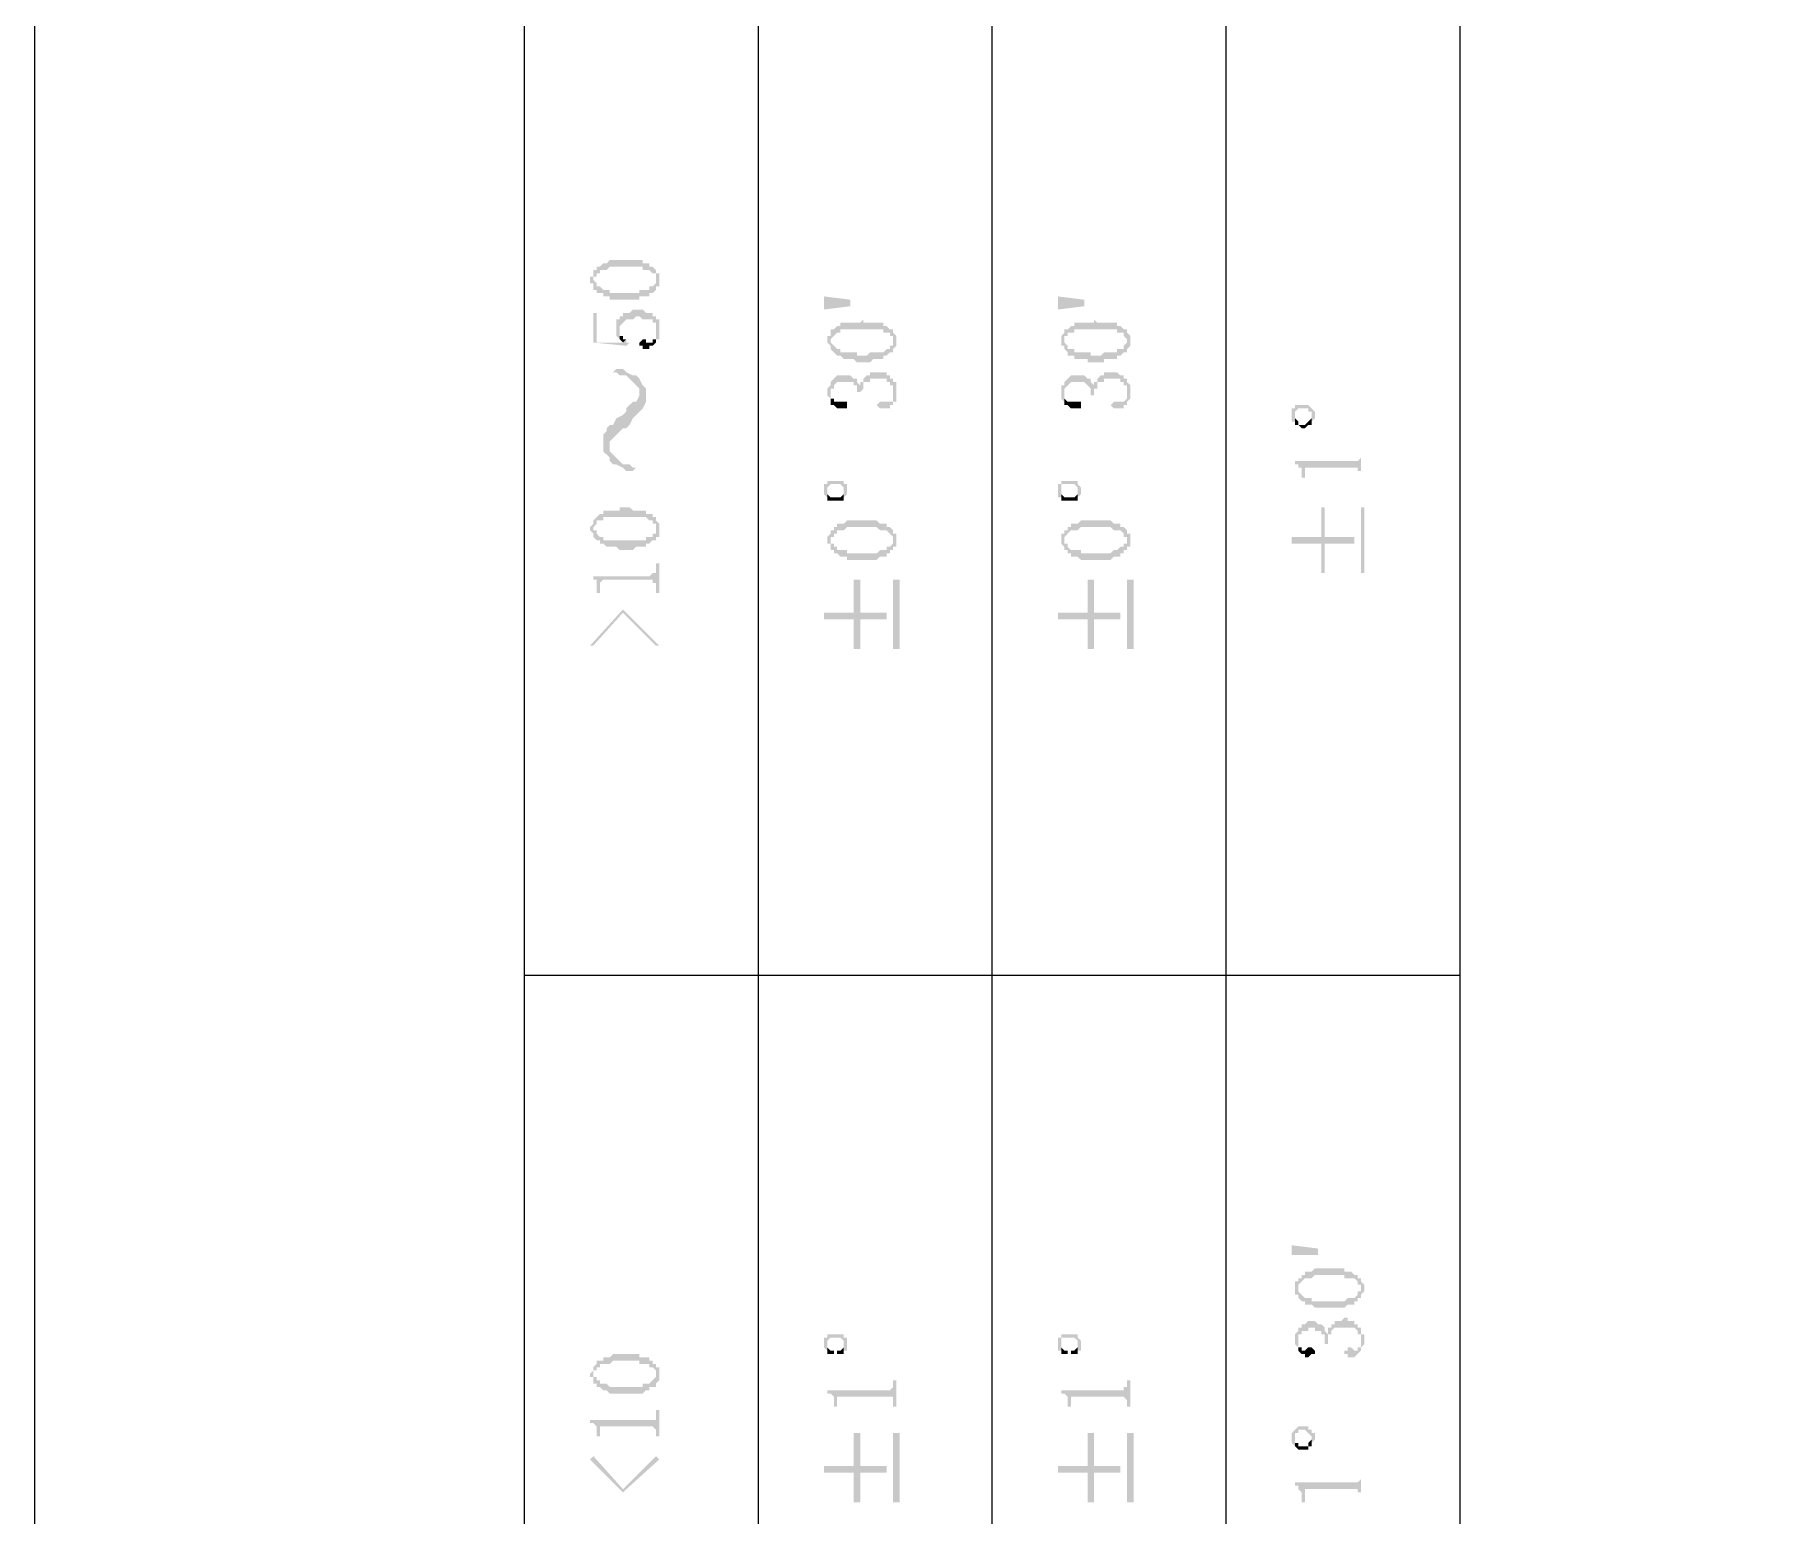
# Model space of a CAD drawing. Header units: inches. Extents: x 3613 to 8393, y -2205 to -794.
# Drawn here: x 7484.47 to 7508.15, y -1314.06 to -1293.78 of the extents above; entities that cross this region are included whole.
import ezdxf

# ---------------------------------------------------------------- set-up
doc = ezdxf.new("R2010")
doc.units = ezdxf.units.IN
doc.header["$MEASUREMENT"] = 0

msp = doc.modelspace()

# ---------------------------------------------------------------- hatches: boundary and pattern name
at = {"transparency": 33554559}
for points in [[(7492.078, -1297.139), (7492.078, -1297.184), (7492.123, -1297.184), (7492.123, -1297.229), (7492.123, -1297.275), (7492.123, -1297.139), (7492.123, -1297.094), (7492.168, -1297.094), (7492.168, -1297.049), (7492.213, -1297.049), (7492.213, -1297.004), (7492.304, -1297.004), (7492.349, -1296.959), (7492.8, -1296.959), (7492.8, -1297.004), (7492.89, -1297.004), (7492.935, -1297.049), (7492.981, -1297.049), (7492.981, -1297.094), (7492.981, -1297.139), (7492.981, -1297.004), (7492.981, -1297.004), (7492.935, -1296.959), (7492.89, -1296.959), (7492.89, -1296.914), (7492.8, -1296.914), (7492.8, -1296.868), (7492.349, -1296.868), (7492.304, -1296.914), (7492.258, -1296.914), (7492.213, -1296.959), (7492.168, -1296.959), (7492.168, -1297.004), (7492.123, -1297.004), (7492.123, -1297.049), (7492.123, -1297.094), (7492.078, -1297.094)], [(7492.123, -1297.275), (7492.168, -1297.275), (7492.168, -1297.32), (7492.258, -1297.32), (7492.258, -1297.365), (7492.349, -1297.365), (7492.349, -1297.41), (7492.755, -1297.41), (7492.755, -1297.365), (7492.89, -1297.365), (7492.89, -1297.32), (7492.935, -1297.32), (7492.981, -1297.275), (7492.981, -1297.229), (7493.026, -1297.229), (7493.026, -1297.184), (7493.026, -1297.139), (7493.026, -1297.094), (7493.026, -1297.049), (7492.981, -1297.049), (7492.981, -1297.004), (7492.981, -1297.139), (7492.981, -1297.184), (7492.981, -1297.184), (7492.935, -1297.229), (7492.89, -1297.229), (7492.89, -1297.275), (7492.755, -1297.275), (7492.755, -1297.32), (7492.349, -1297.32), (7492.349, -1297.275), (7492.258, -1297.275), (7492.213, -1297.229), (7492.168, -1297.229), (7492.168, -1297.184), (7492.168, -1297.184), (7492.123, -1297.139), (7492.123, -1297.139)], [(7495.282, -1297.365), (7495.643, -1297.41), (7495.643, -1297.5), (7495.282, -1297.545)], [(7498.487, -1297.365), (7498.848, -1297.41), (7498.848, -1297.5), (7498.487, -1297.545)], [(7492.123, -1297.591), (7492.123, -1297.997), (7492.574, -1298.042), (7492.619, -1297.997), (7492.574, -1297.997), (7492.574, -1297.952), (7492.529, -1297.997), (7492.168, -1297.997), (7492.168, -1297.591)], [(7492.439, -1297.771), (7492.439, -1297.861), (7492.439, -1297.906), (7492.439, -1297.906), (7492.484, -1297.952), (7492.484, -1297.816), (7492.484, -1297.771), (7492.484, -1297.771), (7492.529, -1297.726), (7492.529, -1297.726), (7492.574, -1297.681), (7492.665, -1297.681), (7492.71, -1297.636), (7492.755, -1297.636), (7492.8, -1297.681), (7492.935, -1297.681), (7492.935, -1297.726), (7492.981, -1297.726), (7492.981, -1297.771), (7492.981, -1297.816), (7492.981, -1297.952), (7493.026, -1297.952), (7493.026, -1297.906), (7493.026, -1297.816), (7493.026, -1297.771), (7493.026, -1297.681), (7492.981, -1297.681), (7492.981, -1297.636), (7492.935, -1297.636), (7492.935, -1297.591), (7492.845, -1297.591), (7492.8, -1297.545), (7492.665, -1297.545), (7492.619, -1297.591), (7492.529, -1297.591), (7492.529, -1297.636), (7492.484, -1297.636), (7492.484, -1297.681), (7492.439, -1297.681), (7492.439, -1297.726)], [(7492.484, -1297.952), (7492.484, -1297.952), (7492.529, -1297.997), (7492.529, -1297.997), (7492.574, -1297.952), (7492.529, -1297.952), (7492.529, -1297.906), (7492.484, -1297.906), (7492.484, -1297.861), (7492.484, -1297.816)], [(7492.755, -1297.997), (7492.755, -1298.042), (7492.8, -1298.042), (7492.8, -1298.087), (7492.89, -1298.087), (7492.89, -1298.042), (7492.935, -1298.042), (7492.981, -1297.997), (7492.981, -1297.816), (7492.981, -1297.906), (7492.981, -1297.952), (7492.935, -1297.952), (7492.935, -1297.997), (7492.845, -1297.997), (7492.845, -1297.952), (7492.8, -1297.952)], [(7495.327, -1297.997), (7495.327, -1297.997), (7495.373, -1298.042), (7495.373, -1298.087), (7495.373, -1297.952), (7495.373, -1297.952), (7495.418, -1297.906), (7495.418, -1297.906), (7495.463, -1297.861), (7495.508, -1297.861), (7495.508, -1297.816), (7496.095, -1297.816), (7496.095, -1297.861), (7496.185, -1297.861), (7496.185, -1297.906), (7496.23, -1297.906), (7496.23, -1297.952), (7496.23, -1297.997), (7496.23, -1297.816), (7496.185, -1297.816), (7496.14, -1297.771), (7496.095, -1297.771), (7496.095, -1297.726), (7495.824, -1297.726), (7495.824, -1297.681), (7495.824, -1297.681), (7495.779, -1297.726), (7495.508, -1297.726), (7495.508, -1297.771), (7495.463, -1297.771), (7495.418, -1297.816), (7495.373, -1297.816), (7495.373, -1297.861), (7495.373, -1297.906), (7495.327, -1297.906), (7495.327, -1297.952)], [(7498.532, -1297.997), (7498.532, -1298.042), (7498.577, -1298.042), (7498.577, -1298.087), (7498.577, -1297.952), (7498.577, -1297.906), (7498.622, -1297.906), (7498.622, -1297.861), (7498.712, -1297.861), (7498.712, -1297.816), (7499.299, -1297.816), (7499.299, -1297.861), (7499.389, -1297.861), (7499.389, -1297.906), (7499.389, -1297.906), (7499.434, -1297.952), (7499.434, -1297.997), (7499.434, -1297.816), (7499.389, -1297.816), (7499.344, -1297.771), (7499.299, -1297.771), (7499.299, -1297.726), (7499.028, -1297.726), (7498.983, -1297.681), (7498.983, -1297.726), (7498.712, -1297.726), (7498.712, -1297.771), (7498.667, -1297.771), (7498.622, -1297.816), (7498.577, -1297.816), (7498.577, -1297.861), (7498.577, -1297.861), (7498.532, -1297.906), (7498.532, -1297.952)], [(7495.373, -1298.087), (7495.418, -1298.132), (7495.418, -1298.132), (7495.463, -1298.177), (7495.508, -1298.177), (7495.553, -1298.222), (7495.688, -1298.222), (7495.734, -1298.268), (7495.914, -1298.268), (7495.959, -1298.222), (7496.095, -1298.222), (7496.095, -1298.177), (7496.14, -1298.177), (7496.185, -1298.132), (7496.23, -1298.132), (7496.23, -1298.087), (7496.23, -1298.087), (7496.275, -1298.042), (7496.275, -1297.997), (7496.275, -1297.952), (7496.275, -1297.906), (7496.275, -1297.906), (7496.23, -1297.861), (7496.23, -1297.997), (7496.23, -1298.042), (7496.185, -1298.042), (7496.185, -1298.087), (7496.14, -1298.087), (7496.095, -1298.132), (7495.914, -1298.132), (7495.869, -1298.177), (7495.734, -1298.177), (7495.734, -1298.132), (7495.508, -1298.132), (7495.508, -1298.087), (7495.463, -1298.087), (7495.418, -1298.042), (7495.418, -1298.042), (7495.373, -1297.997), (7495.373, -1297.997)], [(7498.577, -1298.087), (7498.622, -1298.132), (7498.622, -1298.177), (7498.712, -1298.177), (7498.712, -1298.222), (7498.893, -1298.222), (7498.893, -1298.268), (7499.118, -1298.268), (7499.118, -1298.222), (7499.299, -1298.222), (7499.299, -1298.177), (7499.344, -1298.177), (7499.389, -1298.132), (7499.434, -1298.132), (7499.434, -1298.087), (7499.434, -1298.087), (7499.48, -1298.042), (7499.48, -1297.997), (7499.48, -1297.952), (7499.48, -1297.906), (7499.48, -1297.906), (7499.434, -1297.861), (7499.434, -1297.997), (7499.434, -1297.997), (7499.389, -1298.042), (7499.389, -1298.087), (7499.299, -1298.087), (7499.299, -1298.132), (7499.118, -1298.132), (7499.073, -1298.177), (7498.938, -1298.177), (7498.938, -1298.132), (7498.712, -1298.132), (7498.712, -1298.087), (7498.622, -1298.087), (7498.622, -1298.042), (7498.622, -1298.042), (7498.577, -1297.997), (7498.577, -1297.997)], [(7492.394, -1298.403), (7492.439, -1298.403), (7492.484, -1298.448), (7492.574, -1298.448), (7492.619, -1298.493), (7492.665, -1298.538), (7492.665, -1298.538), (7492.71, -1298.583), (7492.755, -1298.629), (7492.755, -1298.945), (7492.755, -1298.945), (7492.8, -1298.899), (7492.845, -1298.809), (7492.845, -1298.629), (7492.8, -1298.583), (7492.755, -1298.493), (7492.755, -1298.493), (7492.71, -1298.448), (7492.665, -1298.448), (7492.574, -1298.403), (7492.529, -1298.358), (7492.439, -1298.358)], [(7495.327, -1298.674), (7495.327, -1298.719), (7495.327, -1298.719), (7495.373, -1298.764), (7495.373, -1298.809), (7495.373, -1298.674), (7495.373, -1298.629), (7495.418, -1298.629), (7495.418, -1298.583), (7495.418, -1298.583), (7495.463, -1298.538), (7495.688, -1298.538), (7495.688, -1298.583), (7495.734, -1298.583), (7495.734, -1298.629), (7495.734, -1298.674), (7495.779, -1298.674), (7495.779, -1298.719), (7495.779, -1298.674), (7495.824, -1298.629), (7495.824, -1298.583), (7495.824, -1298.538), (7495.914, -1298.538), (7495.914, -1298.493), (7496.14, -1298.493), (7496.14, -1298.538), (7496.185, -1298.538), (7496.185, -1298.583), (7496.23, -1298.583), (7496.23, -1298.629), (7496.23, -1298.674), (7496.23, -1298.493), (7496.185, -1298.493), (7496.185, -1298.448), (7496.14, -1298.448), (7496.14, -1298.403), (7495.914, -1298.403), (7495.914, -1298.448), (7495.869, -1298.448), (7495.824, -1298.493), (7495.824, -1298.538), (7495.779, -1298.538), (7495.779, -1298.583), (7495.779, -1298.583), (7495.734, -1298.538), (7495.734, -1298.493), (7495.688, -1298.493), (7495.643, -1298.448), (7495.463, -1298.448), (7495.418, -1298.493), (7495.418, -1298.493), (7495.373, -1298.538), (7495.373, -1298.583), (7495.373, -1298.583), (7495.327, -1298.629), (7495.327, -1298.629)], [(7496.004, -1298.854), (7496.004, -1298.854), (7496.05, -1298.899), (7496.185, -1298.899), (7496.185, -1298.854), (7496.23, -1298.854), (7496.23, -1298.809), (7496.275, -1298.809), (7496.275, -1298.719), (7496.275, -1298.674), (7496.275, -1298.629), (7496.275, -1298.538), (7496.23, -1298.538), (7496.23, -1298.719), (7496.23, -1298.764), (7496.23, -1298.809), (7496.05, -1298.809)], [(7498.532, -1298.674), (7498.532, -1298.719), (7498.532, -1298.764), (7498.577, -1298.809), (7498.577, -1298.674), (7498.577, -1298.629), (7498.577, -1298.629), (7498.622, -1298.583), (7498.622, -1298.583), (7498.667, -1298.538), (7498.848, -1298.538), (7498.893, -1298.583), (7498.893, -1298.583), (7498.938, -1298.629), (7498.938, -1298.674), (7498.938, -1298.719), (7498.983, -1298.719), (7498.983, -1298.629), (7499.028, -1298.629), (7499.028, -1298.583), (7499.028, -1298.538), (7499.118, -1298.538), (7499.118, -1298.493), (7499.344, -1298.493), (7499.344, -1298.538), (7499.389, -1298.538), (7499.389, -1298.583), (7499.434, -1298.583), (7499.434, -1298.629), (7499.434, -1298.674), (7499.434, -1298.493), (7499.389, -1298.493), (7499.389, -1298.448), (7499.344, -1298.448), (7499.299, -1298.403), (7499.118, -1298.403), (7499.118, -1298.448), (7499.073, -1298.448), (7499.028, -1298.493), (7499.028, -1298.538), (7498.983, -1298.538), (7498.983, -1298.583), (7498.983, -1298.583), (7498.938, -1298.538), (7498.938, -1298.493), (7498.893, -1298.493), (7498.848, -1298.448), (7498.667, -1298.448), (7498.622, -1298.493), (7498.622, -1298.493), (7498.577, -1298.538), (7498.577, -1298.583), (7498.532, -1298.583), (7498.532, -1298.629), (7498.532, -1298.629)], [(7499.209, -1298.854), (7499.209, -1298.854), (7499.254, -1298.899), (7499.389, -1298.899), (7499.389, -1298.854), (7499.434, -1298.854), (7499.434, -1298.809), (7499.434, -1298.809), (7499.48, -1298.764), (7499.48, -1298.719), (7499.48, -1298.674), (7499.48, -1298.629), (7499.48, -1298.583), (7499.434, -1298.538), (7499.434, -1298.719), (7499.434, -1298.764), (7499.434, -1298.764), (7499.389, -1298.809), (7499.254, -1298.809)], [(7492.258, -1299.396), (7492.258, -1299.486), (7492.304, -1299.531), (7492.349, -1299.576), (7492.349, -1299.351), (7492.394, -1299.306), (7492.439, -1299.26), (7492.484, -1299.215), (7492.529, -1299.17), (7492.574, -1299.17), (7492.619, -1299.125), (7492.665, -1299.035), (7492.665, -1299.035), (7492.71, -1298.99), (7492.755, -1298.945), (7492.755, -1298.674), (7492.755, -1298.719), (7492.71, -1298.809), (7492.665, -1298.809), (7492.619, -1298.854), (7492.574, -1298.899), (7492.574, -1298.945), (7492.529, -1298.99), (7492.439, -1299.035), (7492.439, -1299.035), (7492.394, -1299.125), (7492.349, -1299.125), (7492.304, -1299.17), (7492.304, -1299.215), (7492.258, -1299.26), (7492.258, -1299.306)], [(7495.373, -1298.809), (7495.373, -1298.854), (7495.418, -1298.854), (7495.463, -1298.899), (7495.598, -1298.899), (7495.598, -1298.854), (7495.598, -1298.809), (7495.418, -1298.809), (7495.418, -1298.764), (7495.373, -1298.764), (7495.373, -1298.674)], [(7498.577, -1298.809), (7498.577, -1298.854), (7498.622, -1298.854), (7498.667, -1298.899), (7498.803, -1298.899), (7498.803, -1298.854), (7498.803, -1298.809), (7498.622, -1298.809), (7498.577, -1298.764), (7498.577, -1298.674)], [(7501.691, -1298.99), (7501.691, -1299.035), (7501.691, -1299.08), (7501.736, -1299.08), (7501.736, -1298.99), (7501.736, -1298.945), (7501.736, -1298.945), (7501.781, -1298.899), (7501.917, -1298.899), (7501.917, -1298.945), (7501.962, -1298.945), (7501.962, -1299.125), (7501.962, -1299.08), (7501.962, -1299.08), (7502.007, -1299.035), (7502.007, -1298.99), (7502.007, -1298.945), (7501.962, -1298.899), (7501.962, -1298.899), (7501.917, -1298.854), (7501.736, -1298.854), (7501.736, -1298.899), (7501.691, -1298.899), (7501.691, -1298.945), (7501.691, -1298.945)], [(7501.736, -1299.08), (7501.736, -1299.125), (7501.781, -1299.125), (7501.826, -1299.17), (7501.872, -1299.17), (7501.917, -1299.125), (7501.962, -1299.125), (7501.962, -1298.99), (7501.962, -1299.035), (7501.962, -1299.035), (7501.917, -1299.08), (7501.917, -1299.08), (7501.872, -1299.125), (7501.781, -1299.125), (7501.781, -1299.08), (7501.781, -1299.08), (7501.736, -1299.035), (7501.736, -1298.99), (7501.736, -1298.99)], [(7492.349, -1299.576), (7492.349, -1299.621), (7492.394, -1299.667), (7492.439, -1299.667), (7492.529, -1299.712), (7492.574, -1299.757), (7492.665, -1299.757), (7492.71, -1299.712), (7492.665, -1299.712), (7492.619, -1299.667), (7492.529, -1299.667), (7492.484, -1299.621), (7492.439, -1299.576), (7492.439, -1299.576), (7492.394, -1299.531), (7492.349, -1299.486), (7492.349, -1299.441)], [(7501.736, -1299.621), (7501.736, -1299.667), (7501.781, -1299.667), (7501.781, -1299.712), (7501.826, -1299.712), (7501.826, -1299.802), (7501.826, -1299.847), (7501.872, -1299.847), (7501.872, -1299.757), (7501.872, -1299.712), (7502.594, -1299.712), (7502.594, -1299.757), (7502.639, -1299.757), (7502.639, -1299.802), (7502.639, -1299.847), (7502.639, -1299.486), (7502.639, -1299.531), (7502.639, -1299.576), (7502.594, -1299.621), (7502.549, -1299.621)], [(7495.282, -1300.028), (7495.282, -1300.073), (7495.282, -1300.073), (7495.327, -1300.118), (7495.327, -1299.983), (7495.327, -1299.983), (7495.373, -1299.937), (7495.508, -1299.937), (7495.553, -1299.983), (7495.553, -1300.118), (7495.553, -1300.118), (7495.598, -1300.073), (7495.598, -1300.028), (7495.598, -1299.983), (7495.598, -1299.937), (7495.553, -1299.937), (7495.553, -1299.892), (7495.327, -1299.892), (7495.327, -1299.937), (7495.282, -1299.937), (7495.282, -1299.983), (7495.282, -1299.983)], [(7498.487, -1300.028), (7498.487, -1300.073), (7498.487, -1300.118), (7498.532, -1300.118), (7498.532, -1299.983), (7498.532, -1299.937), (7498.712, -1299.937), (7498.757, -1299.983), (7498.757, -1300.118), (7498.757, -1300.118), (7498.803, -1300.073), (7498.803, -1300.028), (7498.803, -1299.983), (7498.803, -1299.983), (7498.757, -1299.937), (7498.757, -1299.892), (7498.532, -1299.892), (7498.532, -1299.937), (7498.487, -1299.937), (7498.487, -1299.983), (7498.487, -1299.983)], [(7495.327, -1300.118), (7495.327, -1300.163), (7495.553, -1300.163), (7495.553, -1300.028), (7495.553, -1300.073), (7495.553, -1300.073), (7495.508, -1300.118), (7495.373, -1300.118), (7495.327, -1300.073), (7495.327, -1300.028), (7495.327, -1300.028)], [(7498.532, -1300.118), (7498.532, -1300.163), (7498.757, -1300.163), (7498.757, -1300.028), (7498.757, -1300.073), (7498.757, -1300.073), (7498.712, -1300.118), (7498.577, -1300.118), (7498.532, -1300.073), (7498.532, -1300.028), (7498.532, -1300.028)], [(7492.078, -1300.524), (7492.078, -1300.569), (7492.078, -1300.569), (7492.123, -1300.614), (7492.123, -1300.66), (7492.123, -1300.524), (7492.123, -1300.524), (7492.168, -1300.479), (7492.168, -1300.434), (7492.258, -1300.434), (7492.258, -1300.389), (7492.845, -1300.389), (7492.89, -1300.434), (7492.935, -1300.434), (7492.935, -1300.479), (7492.981, -1300.479), (7492.981, -1300.524), (7492.981, -1300.389), (7492.935, -1300.389), (7492.935, -1300.344), (7492.845, -1300.344), (7492.845, -1300.298), (7492.665, -1300.298), (7492.619, -1300.253), (7492.484, -1300.253), (7492.484, -1300.298), (7492.258, -1300.298), (7492.258, -1300.344), (7492.213, -1300.344), (7492.168, -1300.389), (7492.168, -1300.389), (7492.123, -1300.434), (7492.123, -1300.479), (7492.123, -1300.479)], [(7492.123, -1300.66), (7492.168, -1300.705), (7492.213, -1300.705), (7492.213, -1300.75), (7492.258, -1300.75), (7492.304, -1300.795), (7492.439, -1300.795), (7492.484, -1300.84), (7492.665, -1300.84), (7492.71, -1300.795), (7492.845, -1300.795), (7492.845, -1300.75), (7492.89, -1300.75), (7492.935, -1300.705), (7492.981, -1300.705), (7492.981, -1300.66), (7493.026, -1300.66), (7493.026, -1300.614), (7493.026, -1300.524), (7493.026, -1300.479), (7493.026, -1300.479), (7492.981, -1300.434), (7492.981, -1300.569), (7492.981, -1300.614), (7492.935, -1300.614), (7492.935, -1300.66), (7492.845, -1300.66), (7492.845, -1300.705), (7492.258, -1300.705), (7492.258, -1300.66), (7492.213, -1300.66), (7492.168, -1300.614), (7492.168, -1300.569), (7492.123, -1300.569), (7492.123, -1300.524)], [(7495.327, -1300.705), (7495.327, -1300.75), (7495.373, -1300.75), (7495.373, -1300.795), (7495.373, -1300.84), (7495.373, -1300.705), (7495.373, -1300.66), (7495.418, -1300.66), (7495.418, -1300.614), (7495.463, -1300.614), (7495.463, -1300.569), (7495.553, -1300.569), (7495.598, -1300.524), (7496.004, -1300.524), (7496.05, -1300.569), (7496.14, -1300.569), (7496.185, -1300.614), (7496.185, -1300.614), (7496.23, -1300.66), (7496.23, -1300.705), (7496.23, -1300.569), (7496.23, -1300.569), (7496.185, -1300.524), (7496.14, -1300.524), (7496.14, -1300.479), (7496.05, -1300.479), (7496.004, -1300.434), (7495.598, -1300.434), (7495.553, -1300.479), (7495.463, -1300.479), (7495.463, -1300.524), (7495.418, -1300.524), (7495.418, -1300.569), (7495.373, -1300.569), (7495.373, -1300.614), (7495.373, -1300.614), (7495.327, -1300.66), (7495.327, -1300.66)], [(7498.532, -1300.705), (7498.532, -1300.75), (7498.532, -1300.75), (7498.577, -1300.795), (7498.577, -1300.84), (7498.577, -1300.705), (7498.577, -1300.66), (7498.577, -1300.66), (7498.622, -1300.614), (7498.622, -1300.614), (7498.667, -1300.569), (7498.757, -1300.569), (7498.803, -1300.524), (7499.209, -1300.524), (7499.254, -1300.569), (7499.344, -1300.569), (7499.389, -1300.614), (7499.389, -1300.66), (7499.434, -1300.66), (7499.434, -1300.705), (7499.434, -1300.569), (7499.434, -1300.569), (7499.389, -1300.524), (7499.344, -1300.524), (7499.344, -1300.479), (7499.254, -1300.479), (7499.209, -1300.434), (7498.803, -1300.434), (7498.757, -1300.479), (7498.667, -1300.479), (7498.667, -1300.524), (7498.622, -1300.524), (7498.622, -1300.569), (7498.577, -1300.569), (7498.577, -1300.614), (7498.532, -1300.614), (7498.532, -1300.66), (7498.532, -1300.66)], [(7501.691, -1300.66), (7501.691, -1300.75), (7502.097, -1300.75), (7502.097, -1301.156), (7502.142, -1301.156), (7502.142, -1300.75), (7502.549, -1300.75), (7502.549, -1300.66), (7502.142, -1300.66), (7502.142, -1300.253), (7502.097, -1300.253), (7502.097, -1300.66)], [(7502.684, -1301.156), (7502.684, -1300.253), (7502.639, -1300.253), (7502.639, -1301.156)], [(7495.373, -1300.84), (7495.418, -1300.84), (7495.418, -1300.885), (7495.463, -1300.885), (7495.508, -1300.93), (7495.598, -1300.93), (7495.598, -1300.975), (7496.004, -1300.975), (7496.05, -1300.93), (7496.14, -1300.93), (7496.14, -1300.885), (7496.185, -1300.885), (7496.185, -1300.84), (7496.23, -1300.84), (7496.23, -1300.795), (7496.275, -1300.795), (7496.275, -1300.75), (7496.275, -1300.705), (7496.275, -1300.66), (7496.275, -1300.614), (7496.23, -1300.614), (7496.23, -1300.569), (7496.23, -1300.705), (7496.23, -1300.75), (7496.23, -1300.75), (7496.185, -1300.795), (7496.14, -1300.795), (7496.14, -1300.84), (7496.05, -1300.84), (7496.004, -1300.885), (7495.598, -1300.885), (7495.598, -1300.84), (7495.463, -1300.84), (7495.463, -1300.795), (7495.418, -1300.795), (7495.418, -1300.75), (7495.373, -1300.75), (7495.373, -1300.705), (7495.373, -1300.705)], [(7498.577, -1300.84), (7498.622, -1300.84), (7498.622, -1300.885), (7498.667, -1300.885), (7498.667, -1300.93), (7498.757, -1300.93), (7498.803, -1300.975), (7499.209, -1300.975), (7499.254, -1300.93), (7499.344, -1300.93), (7499.344, -1300.885), (7499.389, -1300.885), (7499.389, -1300.84), (7499.434, -1300.84), (7499.434, -1300.795), (7499.48, -1300.795), (7499.48, -1300.75), (7499.48, -1300.705), (7499.48, -1300.66), (7499.48, -1300.614), (7499.434, -1300.614), (7499.434, -1300.569), (7499.434, -1300.705), (7499.434, -1300.75), (7499.389, -1300.75), (7499.389, -1300.795), (7499.344, -1300.795), (7499.299, -1300.84), (7499.254, -1300.84), (7499.209, -1300.885), (7498.803, -1300.885), (7498.803, -1300.84), (7498.667, -1300.84), (7498.622, -1300.795), (7498.622, -1300.75), (7498.577, -1300.75), (7498.577, -1300.705), (7498.577, -1300.705)], [(7492.078, -1301.201), (7492.123, -1301.201), (7492.123, -1301.246), (7492.168, -1301.246), (7492.168, -1301.291), (7492.168, -1301.427), (7492.213, -1301.427), (7492.213, -1301.291), (7492.213, -1301.291), (7492.258, -1301.246), (7492.935, -1301.246), (7492.935, -1301.291), (7492.981, -1301.291), (7492.981, -1301.427), (7493.026, -1301.427), (7493.026, -1301.021), (7492.981, -1301.021), (7492.981, -1301.111), (7492.981, -1301.156), (7492.935, -1301.156), (7492.89, -1301.201)], [(7495.282, -1301.698), (7495.282, -1301.788), (7495.688, -1301.788), (7495.688, -1302.194), (7495.779, -1302.194), (7495.779, -1301.788), (7496.14, -1301.788), (7496.14, -1301.698), (7495.779, -1301.698), (7495.779, -1301.246), (7495.688, -1301.246), (7495.688, -1301.698)], [(7496.32, -1302.194), (7496.32, -1301.246), (7496.23, -1301.246), (7496.23, -1302.194)], [(7498.487, -1301.698), (7498.487, -1301.788), (7498.893, -1301.788), (7498.893, -1302.194), (7498.983, -1302.194), (7498.983, -1301.788), (7499.344, -1301.788), (7499.344, -1301.698), (7498.983, -1301.698), (7498.983, -1301.246), (7498.893, -1301.246), (7498.893, -1301.698)], [(7499.525, -1302.194), (7499.525, -1301.246), (7499.434, -1301.246), (7499.434, -1302.194)], [(7492.078, -1302.149), (7492.123, -1302.149), (7492.529, -1301.698), (7492.981, -1302.149), (7493.026, -1302.149), (7492.529, -1301.652)], [(7501.691, -1310.363), (7502.052, -1310.408), (7502.052, -1310.498), (7501.691, -1310.498)], [(7501.736, -1310.95), (7501.736, -1310.995), (7501.736, -1311.04), (7501.781, -1311.04), (7501.781, -1311.085), (7501.781, -1310.95), (7501.781, -1310.905), (7501.781, -1310.905), (7501.826, -1310.859), (7501.826, -1310.859), (7501.872, -1310.814), (7501.962, -1310.814), (7502.007, -1310.769), (7502.413, -1310.769), (7502.413, -1310.814), (7502.549, -1310.814), (7502.594, -1310.859), (7502.594, -1310.905), (7502.639, -1310.905), (7502.639, -1310.95), (7502.639, -1310.814), (7502.594, -1310.814), (7502.594, -1310.769), (7502.549, -1310.769), (7502.503, -1310.724), (7502.413, -1310.724), (7502.413, -1310.679), (7502.007, -1310.679), (7501.962, -1310.724), (7501.872, -1310.724), (7501.872, -1310.769), (7501.826, -1310.769), (7501.826, -1310.814), (7501.781, -1310.814), (7501.781, -1310.859), (7501.736, -1310.859), (7501.736, -1310.905), (7501.736, -1310.905)], [(7501.781, -1311.085), (7501.781, -1311.085), (7501.826, -1311.13), (7501.872, -1311.13), (7501.872, -1311.175), (7501.962, -1311.175), (7502.007, -1311.22), (7502.413, -1311.22), (7502.458, -1311.175), (7502.549, -1311.175), (7502.549, -1311.13), (7502.594, -1311.13), (7502.594, -1311.085), (7502.639, -1311.085), (7502.639, -1311.04), (7502.639, -1311.04), (7502.684, -1310.995), (7502.684, -1310.95), (7502.684, -1310.905), (7502.684, -1310.905), (7502.639, -1310.859), (7502.639, -1310.814), (7502.639, -1310.95), (7502.639, -1310.995), (7502.594, -1310.995), (7502.594, -1311.04), (7502.594, -1311.04), (7502.549, -1311.085), (7502.458, -1311.085), (7502.413, -1311.13), (7501.962, -1311.13), (7501.962, -1311.085), (7501.872, -1311.085), (7501.826, -1311.04), (7501.826, -1311.04), (7501.781, -1310.995), (7501.781, -1310.95), (7501.781, -1310.95)], [(7501.736, -1311.627), (7501.736, -1311.672), (7501.736, -1311.717), (7501.736, -1311.717), (7501.781, -1311.762), (7501.781, -1311.672), (7501.781, -1311.627), (7501.781, -1311.582), (7501.826, -1311.582), (7501.826, -1311.536), (7501.917, -1311.536), (7501.917, -1311.491), (7502.007, -1311.491), (7502.007, -1311.536), (7502.097, -1311.536), (7502.097, -1311.582), (7502.142, -1311.582), (7502.142, -1311.672), (7502.142, -1311.717), (7502.187, -1311.717), (7502.187, -1311.672), (7502.187, -1311.582), (7502.233, -1311.582), (7502.233, -1311.536), (7502.233, -1311.536), (7502.278, -1311.491), (7502.549, -1311.491), (7502.594, -1311.536), (7502.594, -1311.582), (7502.639, -1311.582), (7502.639, -1311.627), (7502.639, -1311.672), (7502.639, -1311.491), (7502.594, -1311.491), (7502.594, -1311.446), (7502.549, -1311.446), (7502.549, -1311.401), (7502.458, -1311.401), (7502.458, -1311.356), (7502.413, -1311.356), (7502.368, -1311.401), (7502.278, -1311.401), (7502.278, -1311.446), (7502.233, -1311.446), (7502.233, -1311.491), (7502.187, -1311.491), (7502.187, -1311.536), (7502.187, -1311.582), (7502.142, -1311.536), (7502.142, -1311.491), (7502.142, -1311.491), (7502.097, -1311.446), (7502.052, -1311.446), (7502.007, -1311.401), (7501.917, -1311.401), (7501.872, -1311.446), (7501.826, -1311.446), (7501.826, -1311.491), (7501.781, -1311.491), (7501.781, -1311.536), (7501.781, -1311.536), (7501.736, -1311.582)], [(7495.282, -1311.717), (7495.282, -1311.762), (7495.282, -1311.762), (7495.327, -1311.807), (7495.327, -1311.672), (7495.327, -1311.672), (7495.373, -1311.627), (7495.508, -1311.627), (7495.553, -1311.672), (7495.553, -1311.807), (7495.598, -1311.807), (7495.598, -1311.717), (7495.598, -1311.672), (7495.598, -1311.627), (7495.553, -1311.627), (7495.553, -1311.582), (7495.327, -1311.582), (7495.327, -1311.627), (7495.282, -1311.627), (7495.282, -1311.672), (7495.282, -1311.672)], [(7498.487, -1311.717), (7498.487, -1311.762), (7498.487, -1311.807), (7498.532, -1311.807), (7498.532, -1311.672), (7498.532, -1311.627), (7498.712, -1311.627), (7498.757, -1311.672), (7498.757, -1311.807), (7498.803, -1311.807), (7498.803, -1311.717), (7498.803, -1311.672), (7498.803, -1311.672), (7498.757, -1311.627), (7498.757, -1311.582), (7498.532, -1311.582), (7498.532, -1311.627), (7498.487, -1311.627), (7498.487, -1311.672), (7498.487, -1311.672)], [(7502.413, -1311.852), (7502.458, -1311.852), (7502.458, -1311.897), (7502.549, -1311.897), (7502.594, -1311.852), (7502.594, -1311.852), (7502.639, -1311.807), (7502.639, -1311.762), (7502.639, -1311.762), (7502.684, -1311.717), (7502.684, -1311.672), (7502.684, -1311.627), (7502.684, -1311.582), (7502.639, -1311.582), (7502.639, -1311.491), (7502.639, -1311.672), (7502.639, -1311.717), (7502.639, -1311.762), (7502.594, -1311.762), (7502.594, -1311.807), (7502.549, -1311.807), (7502.503, -1311.762), (7502.458, -1311.762), (7502.458, -1311.807), (7502.413, -1311.807)], [(7495.327, -1311.807), (7495.327, -1311.852), (7495.553, -1311.852), (7495.553, -1311.717), (7495.553, -1311.762), (7495.553, -1311.762), (7495.508, -1311.807), (7495.463, -1311.807), (7495.463, -1311.852), (7495.418, -1311.852), (7495.418, -1311.807), (7495.373, -1311.807), (7495.327, -1311.762), (7495.327, -1311.717), (7495.327, -1311.717)], [(7498.532, -1311.807), (7498.532, -1311.852), (7498.757, -1311.852), (7498.757, -1311.717), (7498.757, -1311.762), (7498.757, -1311.762), (7498.712, -1311.807), (7498.667, -1311.807), (7498.667, -1311.852), (7498.622, -1311.852), (7498.622, -1311.807), (7498.577, -1311.807), (7498.532, -1311.762), (7498.532, -1311.717), (7498.532, -1311.717)], [(7501.781, -1311.762), (7501.781, -1311.807), (7501.781, -1311.807), (7501.826, -1311.852), (7501.872, -1311.852), (7501.872, -1311.897), (7501.917, -1311.897), (7501.962, -1311.852), (7502.007, -1311.852), (7502.007, -1311.807), (7502.007, -1311.807), (7501.962, -1311.762), (7501.917, -1311.762), (7501.872, -1311.807), (7501.826, -1311.807), (7501.826, -1311.762), (7501.781, -1311.762), (7501.781, -1311.717), (7501.781, -1311.672)], [(7492.078, -1312.123), (7492.078, -1312.168), (7492.123, -1312.168), (7492.123, -1312.213), (7492.123, -1312.258), (7492.123, -1312.123), (7492.123, -1312.078), (7492.168, -1312.078), (7492.168, -1312.033), (7492.213, -1312.033), (7492.213, -1311.988), (7492.349, -1311.988), (7492.394, -1311.943), (7492.755, -1311.943), (7492.755, -1311.988), (7492.89, -1311.988), (7492.89, -1312.033), (7492.935, -1312.033), (7492.981, -1312.078), (7492.981, -1312.123), (7492.981, -1311.988), (7492.935, -1311.988), (7492.935, -1311.943), (7492.89, -1311.943), (7492.89, -1311.897), (7492.755, -1311.897), (7492.755, -1311.852), (7492.394, -1311.852), (7492.349, -1311.897), (7492.258, -1311.897), (7492.258, -1311.943), (7492.168, -1311.943), (7492.168, -1311.988), (7492.168, -1311.988), (7492.123, -1312.033), (7492.123, -1312.078), (7492.123, -1312.078)], [(7492.123, -1312.258), (7492.168, -1312.258), (7492.168, -1312.304), (7492.213, -1312.304), (7492.258, -1312.349), (7492.304, -1312.349), (7492.349, -1312.394), (7492.8, -1312.394), (7492.845, -1312.349), (7492.89, -1312.349), (7492.89, -1312.304), (7492.981, -1312.304), (7492.981, -1312.258), (7492.981, -1312.258), (7493.026, -1312.213), (7493.026, -1312.168), (7493.026, -1312.123), (7493.026, -1312.078), (7493.026, -1312.033), (7492.981, -1312.033), (7492.981, -1311.988), (7492.981, -1312.168), (7492.981, -1312.168), (7492.935, -1312.213), (7492.935, -1312.213), (7492.89, -1312.258), (7492.8, -1312.258), (7492.8, -1312.304), (7492.349, -1312.304), (7492.304, -1312.258), (7492.213, -1312.258), (7492.213, -1312.213), (7492.168, -1312.213), (7492.168, -1312.168), (7492.123, -1312.168), (7492.123, -1312.123)], [(7495.327, -1312.349), (7495.327, -1312.394), (7495.373, -1312.394), (7495.418, -1312.439), (7495.418, -1312.484), (7495.418, -1312.574), (7495.463, -1312.574), (7495.463, -1312.484), (7495.463, -1312.439), (7496.23, -1312.439), (7496.23, -1312.484), (7496.23, -1312.574), (7496.275, -1312.574), (7496.275, -1312.213), (7496.23, -1312.213), (7496.23, -1312.258), (7496.23, -1312.304), (7496.23, -1312.304), (7496.185, -1312.349), (7496.14, -1312.349)], [(7498.532, -1312.349), (7498.532, -1312.394), (7498.577, -1312.394), (7498.622, -1312.439), (7498.622, -1312.484), (7498.622, -1312.574), (7498.667, -1312.574), (7498.667, -1312.484), (7498.667, -1312.439), (7499.389, -1312.439), (7499.434, -1312.484), (7499.434, -1312.574), (7499.48, -1312.574), (7499.48, -1312.213), (7499.434, -1312.213), (7499.434, -1312.258), (7499.434, -1312.304), (7499.389, -1312.304), (7499.389, -1312.349), (7499.344, -1312.349)], [(7492.078, -1312.755), (7492.078, -1312.8), (7492.123, -1312.8), (7492.168, -1312.845), (7492.168, -1312.935), (7492.168, -1312.981), (7492.213, -1312.981), (7492.213, -1312.89), (7492.213, -1312.845), (7492.935, -1312.845), (7492.981, -1312.89), (7492.981, -1312.935), (7492.981, -1312.981), (7493.026, -1312.981), (7493.026, -1312.62), (7492.981, -1312.62), (7492.981, -1312.71), (7492.981, -1312.755), (7492.89, -1312.755)], [(7495.282, -1313.387), (7495.282, -1313.477), (7495.688, -1313.477), (7495.688, -1313.883), (7495.779, -1313.883), (7495.779, -1313.477), (7496.14, -1313.477), (7496.14, -1313.387), (7495.779, -1313.387), (7495.779, -1312.935), (7495.688, -1312.935), (7495.688, -1313.387)], [(7496.32, -1313.883), (7496.32, -1312.935), (7496.23, -1312.935), (7496.23, -1313.883)], [(7498.487, -1313.387), (7498.487, -1313.477), (7498.893, -1313.477), (7498.893, -1313.883), (7498.983, -1313.883), (7498.983, -1313.477), (7499.344, -1313.477), (7499.344, -1313.387), (7498.983, -1313.387), (7498.983, -1312.935), (7498.893, -1312.935), (7498.893, -1313.387)], [(7499.525, -1313.883), (7499.525, -1312.935), (7499.434, -1312.935), (7499.434, -1313.883)], [(7501.691, -1312.981), (7501.691, -1313.026), (7501.691, -1313.071), (7501.691, -1313.071), (7501.736, -1313.116), (7501.736, -1312.935), (7501.781, -1312.935), (7501.781, -1312.89), (7501.872, -1312.89), (7501.917, -1312.935), (7501.917, -1312.935), (7501.962, -1312.981), (7501.962, -1313.116), (7501.962, -1313.071), (7501.962, -1313.071), (7502.007, -1313.026), (7502.007, -1312.981), (7502.007, -1312.935), (7501.962, -1312.935), (7501.962, -1312.89), (7501.917, -1312.89), (7501.917, -1312.845), (7501.781, -1312.845), (7501.736, -1312.89), (7501.736, -1312.89), (7501.691, -1312.935)], [(7501.736, -1313.116), (7501.736, -1313.116), (7501.781, -1313.161), (7501.917, -1313.161), (7501.917, -1313.116), (7501.962, -1313.116), (7501.962, -1312.981), (7501.962, -1313.026), (7501.962, -1313.026), (7501.917, -1313.071), (7501.917, -1313.116), (7501.781, -1313.116), (7501.781, -1313.071), (7501.736, -1313.071), (7501.736, -1313.026), (7501.736, -1313.026)], [(7492.078, -1313.297), (7492.529, -1313.748), (7493.026, -1313.297), (7492.981, -1313.251), (7492.529, -1313.703), (7492.123, -1313.251)], [(7501.736, -1313.612), (7501.736, -1313.658), (7501.781, -1313.658), (7501.781, -1313.703), (7501.781, -1313.703), (7501.826, -1313.748), (7501.826, -1313.883), (7501.872, -1313.883), (7501.872, -1313.748), (7501.872, -1313.703), (7502.594, -1313.703), (7502.594, -1313.748), (7502.639, -1313.748), (7502.639, -1313.883), (7502.639, -1313.477), (7502.639, -1313.567), (7502.639, -1313.567), (7502.594, -1313.612), (7502.549, -1313.612)]]:
    msp.add_hatch(color=256, dxfattribs=at).paths.add_polyline_path(points)

# ---------------------------------------------------------------- linework, layer by layer
msp.add_line((7491.175, -1259.827), (7491.175, -1546.568))
msp.add_lwpolyline([(7904.469, -1550.827), (7904.469, -1253.827), (7484.469, -1253.827), (7484.469, -1550.827)], close=True)
for points in [[(7494.38, -1259.827), (7494.38, -1333.741)], [(7497.584, -1259.827), (7497.584, -1333.741)], [(7500.788, -1259.827), (7500.788, -1333.741)], [(7503.993, -1259.827), (7503.993, -1546.568)], [(7491.175, -1306.662), (7503.993, -1306.662)]]:
    msp.add_lwpolyline(points)

doc.saveas('drawing.dxf')
